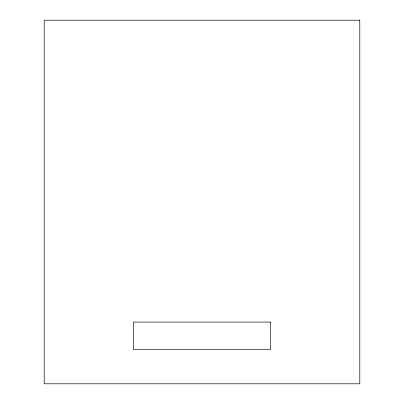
<?xml version="1.0" encoding="UTF-8"?>
<svg xmlns="http://www.w3.org/2000/svg" width="404" height="404" viewBox="0 0 404 404"><rect width="100%" height="100%" fill="white"/><g stroke="black" fill="none" stroke-linecap="round" stroke-linejoin="round"><path stroke-width="0.61" d="M359.787 20.2L44.213 20.2L44.213 383.8L359.787 383.8L359.787 20.2M270.604 322.059L133.396 322.059L133.396 349.5L270.604 349.5L270.604 322.059"/></g></svg>
